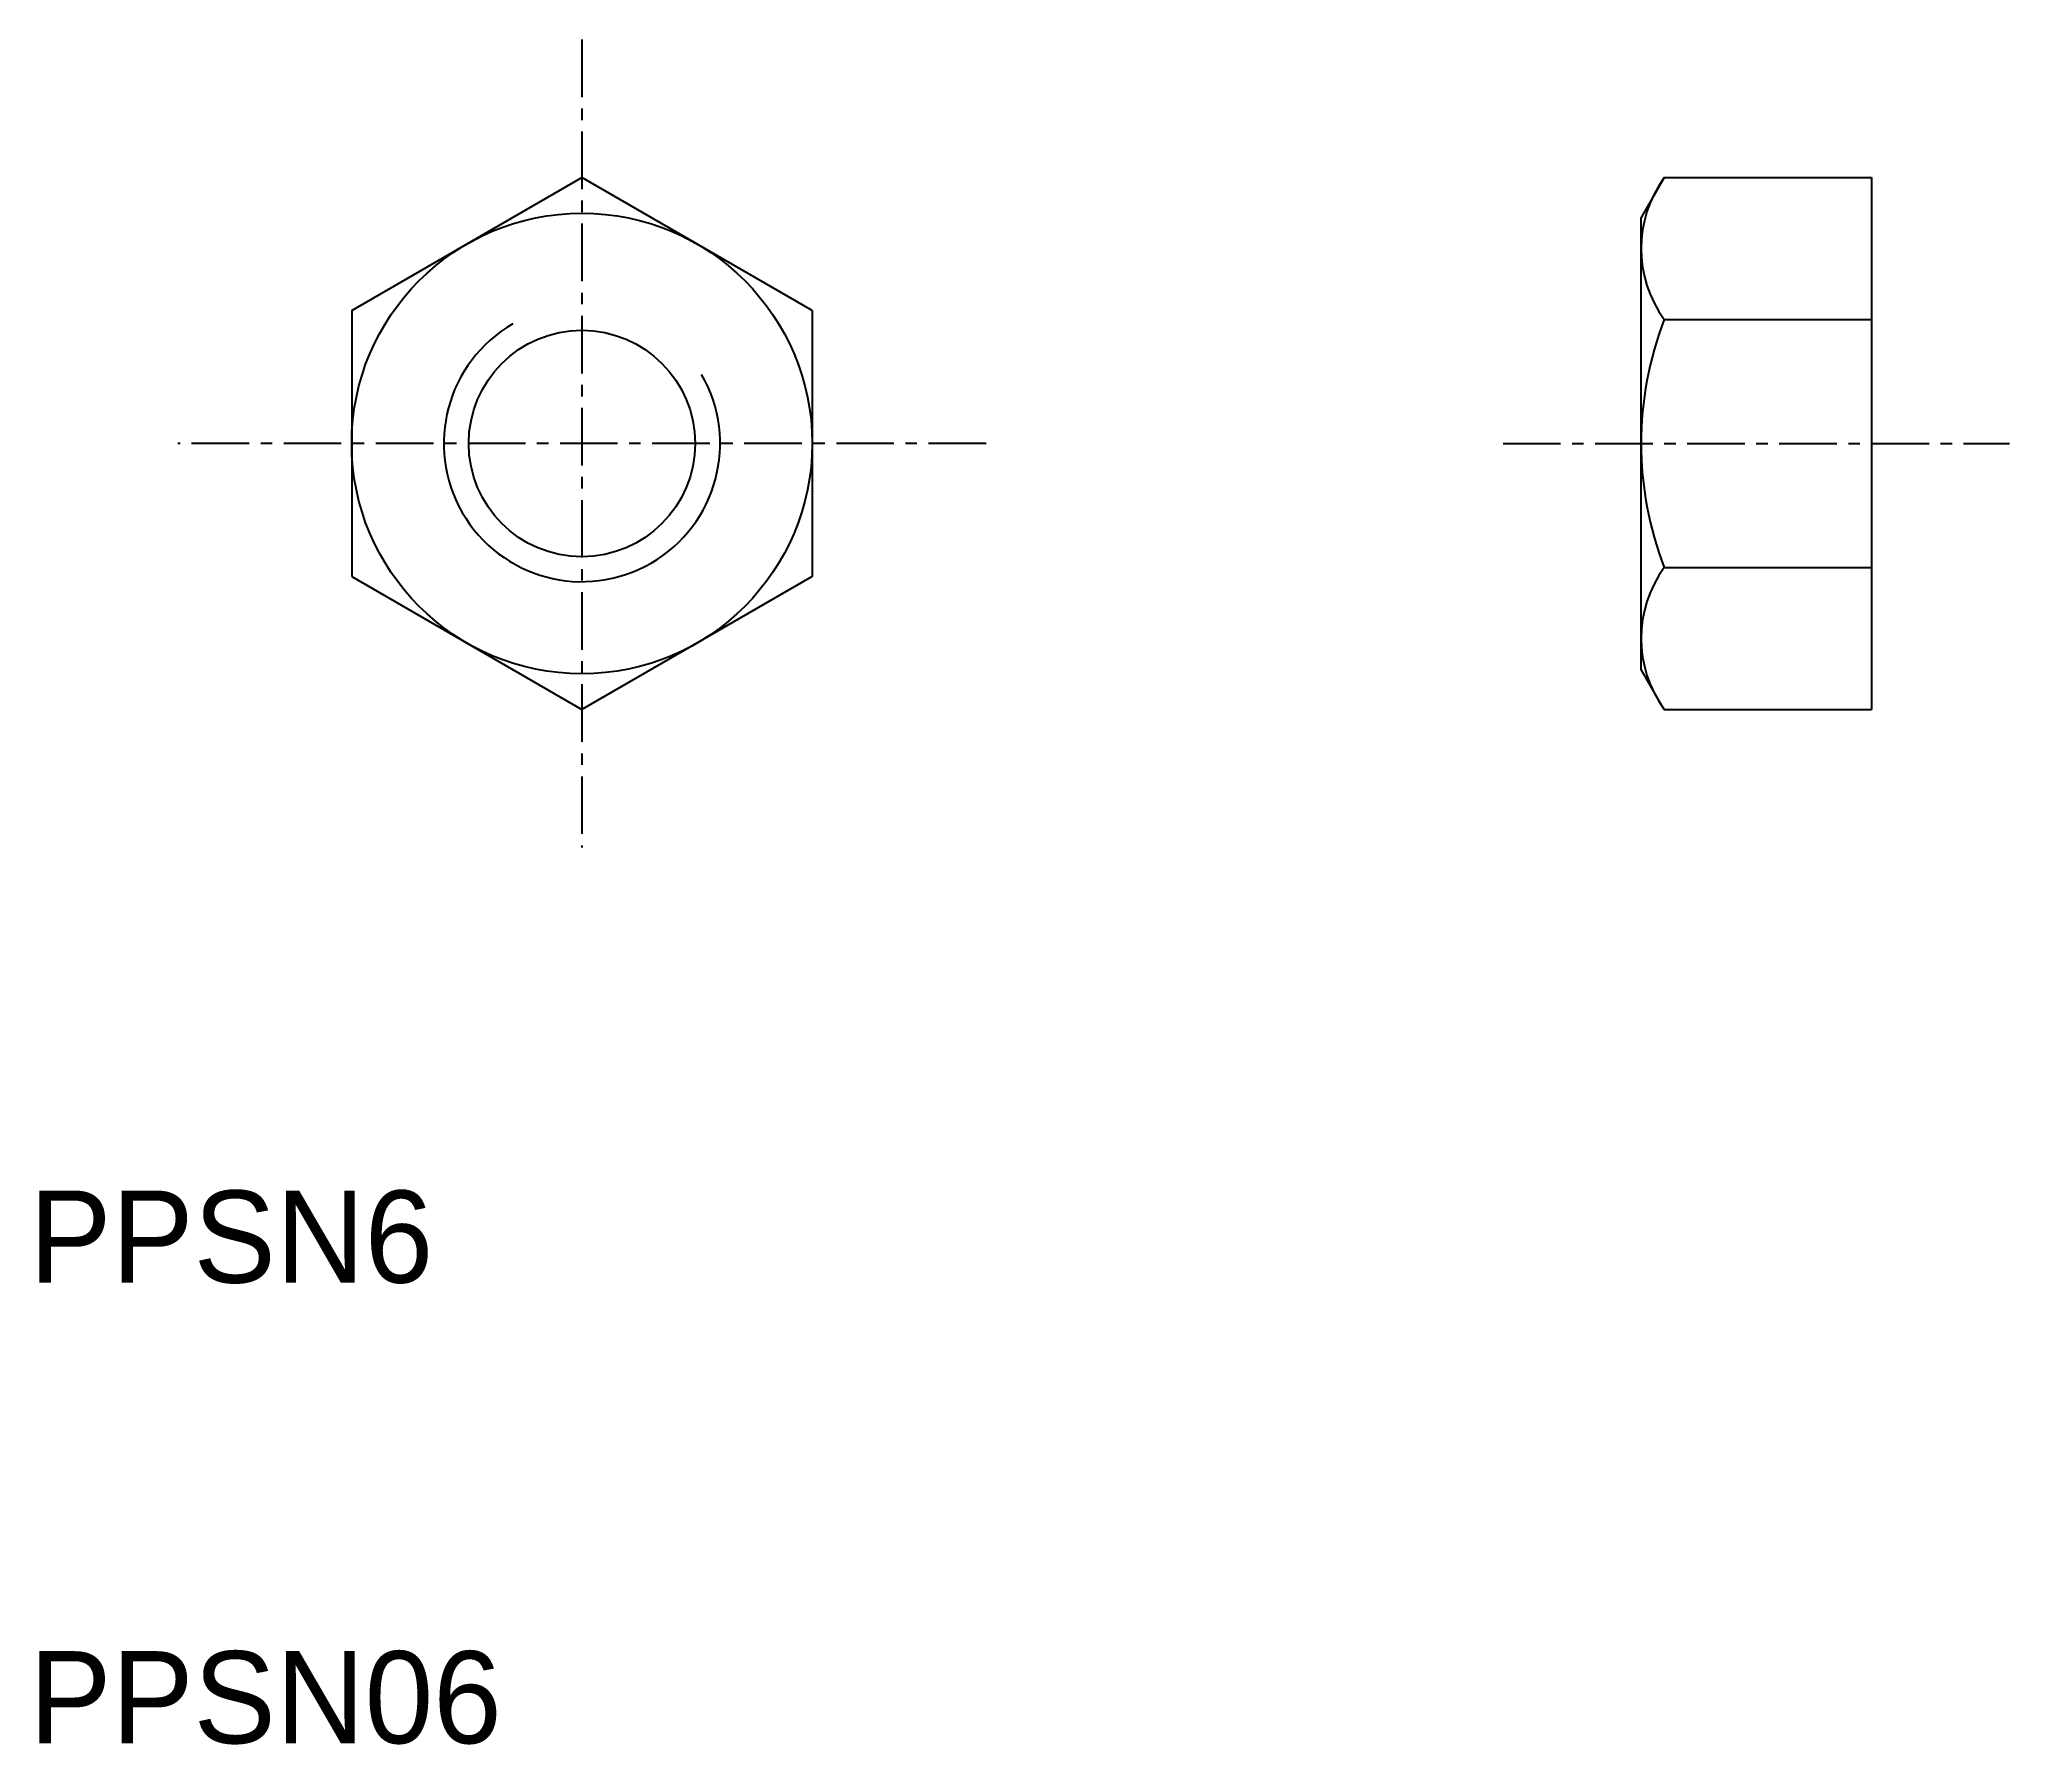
# Model space of a CAD drawing. Extents: x 10.2 to 53, y 10 to 47.
import ezdxf

# ---------------------------------------------------------------- set-up
doc = ezdxf.new("R2010")
doc.units = 0
doc.linetypes.add('CENTER', pattern=[2, 1.25, -0.25, 0.25, -0.25])
doc.layers.get('0').update_dxf_attribs({"linetype": 'CONTINUOUS'})
doc.layers.add('CENTER', color=1, linetype='CENTER')

msp = doc.modelspace()

# ---------------------------------------------------------------- linework, layer by layer
at = {"color": 7, "linetype": 'CONTINUOUS'}
for p, q in [((17, 41.107), (22, 43.993)), ((27, 41.107), (22, 43.993)), ((45.5, 43.993), (45, 43.127)), ((45.5, 43.993), (50, 43.993)), ((50, 43.993), (50, 32.446)), ((45, 33.312), (45, 43.127)), ((17, 41.107), (17, 35.333)), ((27, 41.107), (27, 35.333)), ((45.5, 40.912), (50, 40.912)), ((45.5, 35.527), (50, 35.527)), ((17, 35.333), (22, 32.446)), ((27, 35.333), (22, 32.446)), ((45.5, 32.446), (45, 33.312)), ((45.5, 32.446), (50, 32.446))]:
    msp.add_line(p, q, dxfattribs=at)
for radius in [5, 2.458]:
    msp.add_circle((22, 38.22), radius, dxfattribs=at)
for centre, radius, start, end in [((47.623, 42.453), 2.623, 144.0354, 215.9646), ((52.5, 38.22), 7.5, 158.9605, 201.0395), ((47.623, 33.987), 2.623, 144.0354, 215.9646)]:
    msp.add_arc(centre, radius, start, end, dxfattribs=at)
at = {"color": 3, "linetype": 'CONTINUOUS'}
msp.add_arc((22, 38.22), 3, 120, 30, dxfattribs=at)
at = {"layer": 'CENTER', "color": 1, "linetype": 'CENTER'}
for p, q in [((22, 46.993), (22, 29.446)), ((30.774, 38.22), (13.226, 38.22)), ((42, 38.22), (53, 38.22))]:
    msp.add_line(p, q, dxfattribs=at)

# ---------------------------------------------------------------- texts
at = {"color": 7, "linetype": 'CONTINUOUS'}
for s, p in [('PPSN6', (10, 20)), ('PPSN06', (10, 10))]:
    msp.add_text(s, height=2, dxfattribs=at).set_placement(p)

doc.saveas('drawing.dxf')
